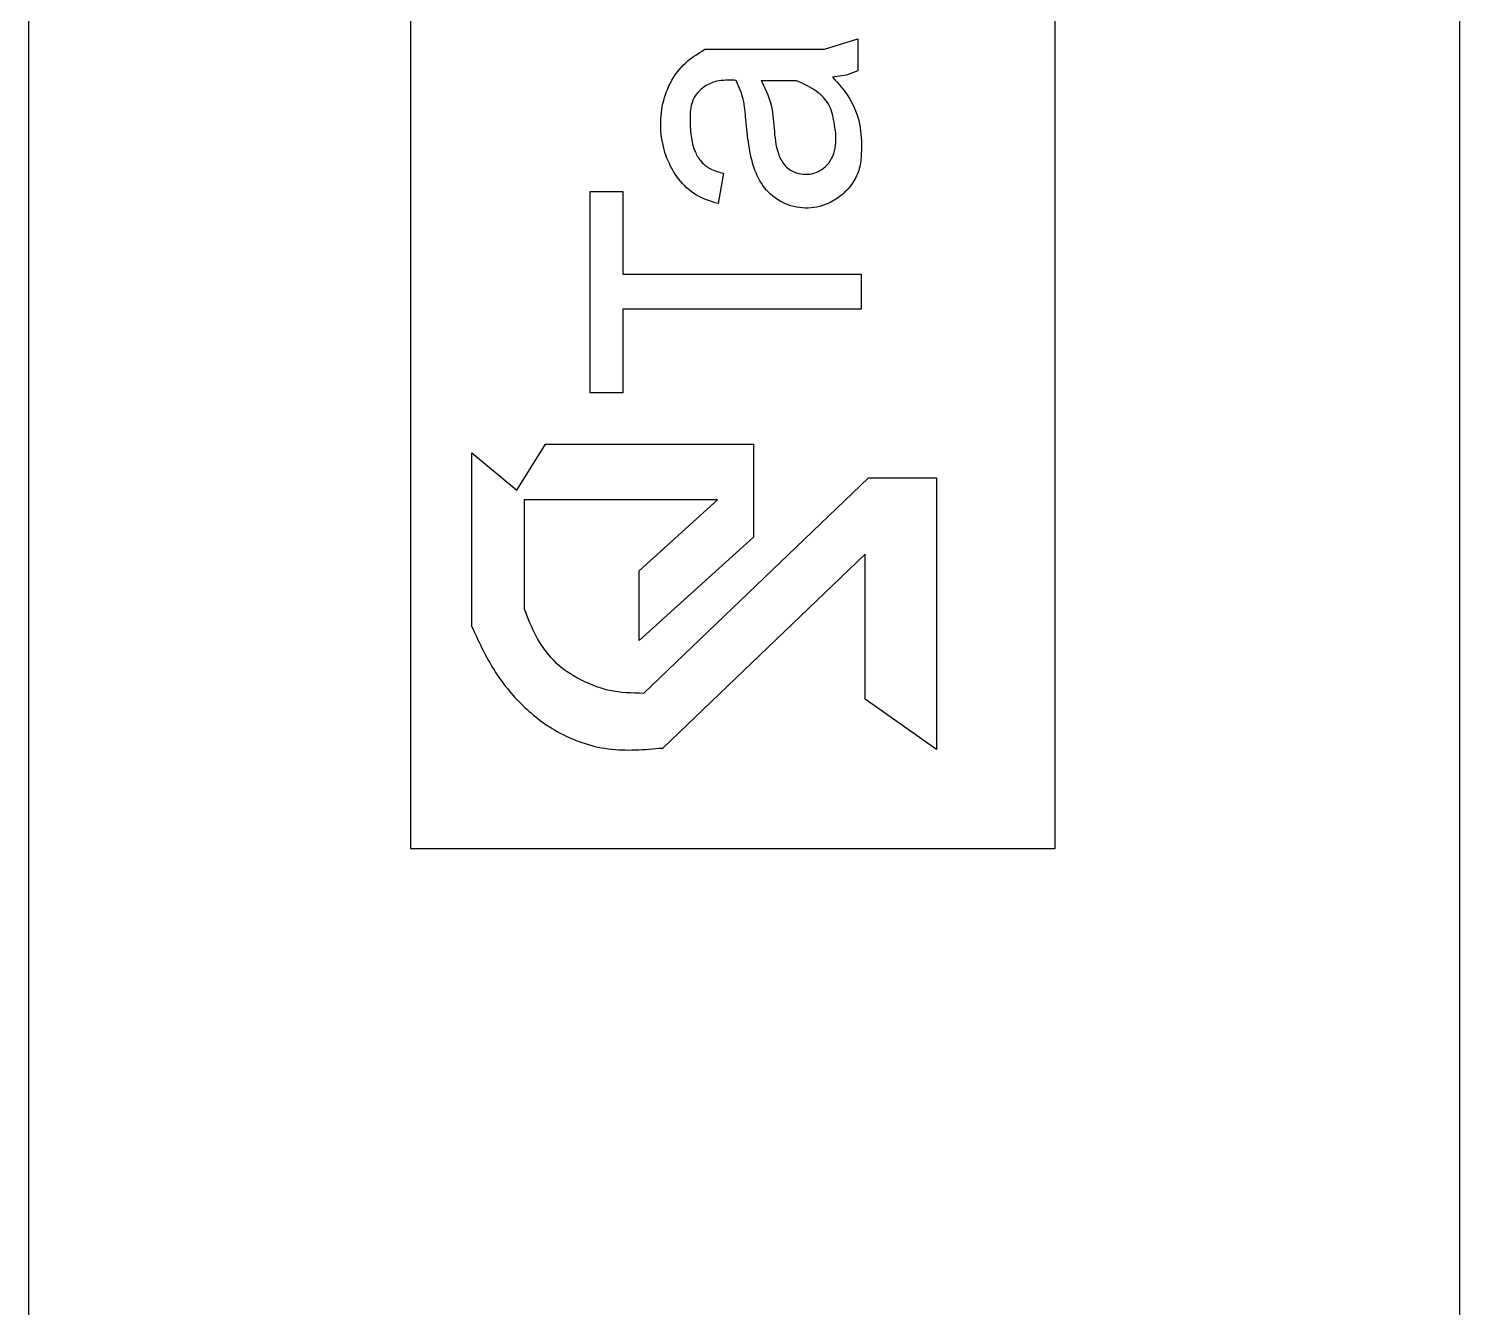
# Model space of a CAD drawing. Extents: x 75 to 2075, y 25 to 1460.
# Drawn here: x 230.5 to 369.1, y 805.4 to 929.2 of the extents above; entities that cross this region are included whole.
import ezdxf

# ---------------------------------------------------------------- set-up
doc = ezdxf.new("R2010")
doc.units = 0
doc.header["$LTSCALE"] = 5
doc.linetypes.add('SLD-KATı', pattern=[0])
doc.layers.get('0').update_dxf_attribs({"linetype": 'CONTINUOUS'})

msp = doc.modelspace()

# ---------------------------------------------------------------- linework, layer by layer
at = {"color": 7, "linetype": 'SLD-KATı'}
for p, q in [((230.496, 1153.707), (230.496, 742.278)), ((369.067, 1153.707), (369.067, 742.278)), ((267.47, 1031.082), (267.47, 849.801)), ((329.908, 849.801), (329.908, 1031.082)), ((295.998, 927.218), (307.568, 927.218)), ((307.568, 927.218), (310.796, 928.236)), ((310.796, 928.236), (310.796, 925.117)), ((309.71, 924.7), (308.36, 924.511)), ((310.796, 925.117), (309.71, 924.7)), ((301.444, 924.202), (304.786, 924.202)), ((297.787, 915.211), (297.279, 912.264)), ((284.891, 913.437), (288.036, 913.437)), ((284.891, 893.938), (284.891, 913.437)), ((288.036, 913.437), (288.036, 905.436)), ((288.036, 905.436), (311.134, 905.436)), ((311.134, 905.436), (311.134, 902.061)), ((288.036, 902.061), (288.036, 893.938)), ((311.134, 902.061), (288.036, 902.061)), ((288.036, 893.938), (284.891, 893.938)), ((277.77, 884.507), (280.542, 888.978)), ((280.542, 888.978), (300.7, 888.978)), ((300.7, 888.978), (300.7, 879.96)), ((273.424, 888.129), (277.77, 884.507)), ((273.424, 871.294), (273.424, 888.129)), ((290.067, 864.871), (311.84, 885.723)), ((311.84, 885.723), (318.418, 885.723)), ((318.418, 885.723), (318.418, 859.411)), ((278.486, 883.584), (278.486, 873.028)), ((297.227, 883.584), (278.486, 883.584)), ((289.626, 876.711), (297.227, 883.584)), ((300.7, 879.96), (289.626, 869.947)), ((311.503, 878.306), (291.916, 859.547)), ((311.503, 864.282), (311.503, 878.306)), ((289.626, 869.947), (289.626, 876.711)), ((318.418, 859.411), (311.503, 864.282)), ((267.47, 849.801), (329.908, 849.801))]:
    msp.add_line(p, q, dxfattribs=at)
for points, knots in [([(297.279, 912.264), (296.528, 912.495), (295.048, 912.952), (293.348, 914.606), (292.217, 916.648), (291.665, 918.969), (291.711, 921.387), (292.411, 923.724), (293.811, 925.857), (295.254, 926.755), (295.998, 927.218)], [0, 0, 0, 0, 0.1217634, 0.2401325, 0.3608843, 0.4847622, 0.6102366, 0.7360943, 0.8638771, 1, 1, 1, 1]), ([(308.36, 924.511), (308.955, 923.853), (310.144, 922.538), (311.11, 919.997), (311.197, 917.721), (311.068, 915.837), (310.492, 914.415), (309.492, 913.24), (308.019, 912.209), (306.003, 911.656), (303.726, 912.116), (301.833, 913.453), (300.701, 915.56), (300.219, 917.934), (299.948, 920.238), (299.831, 922.399), (299.294, 923.604), (299.027, 924.202)], [0, 0, 0, 0, 0.08286768, 0.16564299, 0.24884716, 0.29561821, 0.34216514, 0.39013474, 0.43872422, 0.50966652, 0.5797881, 0.65046063, 0.72025407, 0.79892085, 0.87699655, 0.93902623, 1, 1, 1, 1]), ([(299.027, 924.202), (298.471, 924.225), (297.33, 924.272), (295.706, 923.614), (294.621, 922.196), (294.531, 920.492), (294.601, 918.838), (294.933, 917.385), (295.61, 916.275), (296.553, 915.517), (297.354, 915.319), (297.787, 915.211)], [0, 0, 0, 0, 0.12245028, 0.25109296, 0.37148743, 0.49496302, 0.6183078, 0.74015868, 0.8193319, 0.90229718, 1, 1, 1, 1]), ([(301.444, 924.202), (301.809, 923.464), (302.534, 921.998), (302.681, 919.53), (302.885, 917.486), (303.609, 915.967), (304.537, 915.288), (305.496, 915.077), (306.356, 915.122), (307.157, 915.432), (308.191, 916.201), (308.843, 917.978), (308.546, 920.047), (308.104, 922.073), (306.576, 923.401), (305.401, 923.927), (304.786, 924.202)], [0, 0, 0, 0, 0.1047187, 0.2081516, 0.314304, 0.3673631, 0.4193232, 0.4554841, 0.4920576, 0.5284006, 0.5644707, 0.6552034, 0.751856, 0.83398, 0.9131444, 1, 1, 1, 1]), ([(278.486, 873.028), (278.83, 872.139), (279.518, 870.361), (281.16, 867.955), (283.681, 866.212), (286.678, 864.945), (288.94, 864.896), (290.067, 864.871)], [0, 0, 0, 0, 0.1868434, 0.3736057, 0.5599107, 0.7809262, 1, 1, 1, 1]), ([(273.424, 871.294), (274.043, 869.949), (275.282, 867.258), (278.037, 863.722), (281.773, 860.801), (286.622, 859.091), (290.146, 859.395), (291.916, 859.547)], [0, 0, 0, 0, 0.1861273, 0.3724818, 0.5583559, 0.7781482, 1, 1, 1, 1])]:
    msp.add_open_spline(points, degree=3, knots=knots, dxfattribs=at)

doc.saveas('drawing.dxf')
